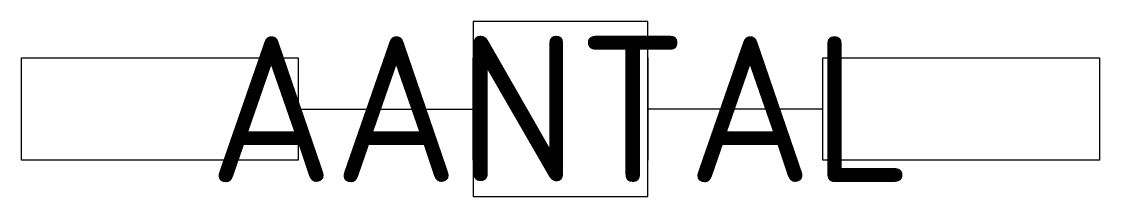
# Model space of a CAD drawing. Header units: metres. Extents: x -9.2 to 9.2, y -1.5 to 1.5.
import ezdxf
from ezdxf.enums import TextEntityAlignment as Align

# ---------------------------------------------------------------- set-up
doc = ezdxf.new("R2010")
doc.units = ezdxf.units.M
doc.header["$LTSCALE"] = 10
doc.header["$MEASUREMENT"] = 0
doc.layers.get('0').update_dxf_attribs({"linetype": 'CONTINUOUS'})
doc.styles.add('NLCS-ISO', font='NLCS-ISO.ttf', dxfattribs={"height": 2.5})

msp = doc.modelspace()

# ---------------------------------------------------------------- linework, layer by layer
at = {"flags": 128}
for points in [[(-1.5, 1.5), (-1.5, -1.5), (1.5, -1.5), (1.5, 1.5)], [(-4.5, -0.875), (-9.25, -0.875), (-9.25, 0.875), (-4.5, 0.875)], [(4.5, 0.875), (9.25, 0.875), (9.25, -0.875), (4.5, -0.875)]]:
    msp.add_lwpolyline(points, close=True, dxfattribs=at)
for points in [[(-1.5, -0.875), (-1.5, 0.875)], [(1.5, 0.875), (1.5, -0.875)], [(-4.5, 0), (-1.5, 0)], [(4.5, 0), (1.5, 0)]]:
    msp.add_lwpolyline(points, dxfattribs=at)

# ---------------------------------------------------------------- texts
at = {"style": 'NLCS-ISO'}
msp.add_attdef('AANTAL', text='', height=2.5, dxfattribs=at).set_placement((0, 0), align=Align.MIDDLE)

doc.saveas('drawing.dxf')
